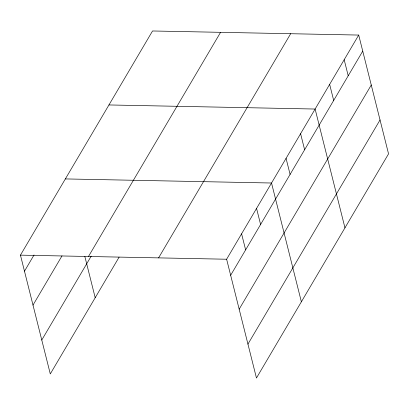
<?xml version="1.0" encoding="UTF-8"?>
<svg xmlns="http://www.w3.org/2000/svg" width="409" height="409" viewBox="0 0 409 409"><rect width="100%" height="100%" fill="white"/><g stroke="black" fill="none" stroke-linecap="round" stroke-linejoin="round"><path stroke-width="0.61" d="M119.096 257.169L50.292 373.933L20.45 255.139L152.542 30.977L358.708 35.067L388.55 153.861L256.458 378.023L226.622 259.229L358.708 35.067M24.484 271.193L34.039 254.976M33.001 305.099L61.984 255.906M88.487 256.489L220.574 32.326M41.774 340.027L91.202 256.141M158.585 257.88L290.676 33.717M230.656 275.283L362.742 51.12M239.168 309.189L371.26 85.026M247.946 344.117L380.033 119.96M108.952 104.949L315.119 109.039L344.961 227.839M65.358 178.922L271.53 183.012L301.372 301.811M20.45 255.139L226.622 259.229M344.179 59.724L348.212 75.777M329.649 84.382L333.683 100.435M300.589 133.697L304.623 149.75M286.06 158.355L290.093 174.408M256.561 208.416L260.594 224.475M241.591 233.82L245.625 249.879M84.837 256.458L95.2 297.721"/></g></svg>
